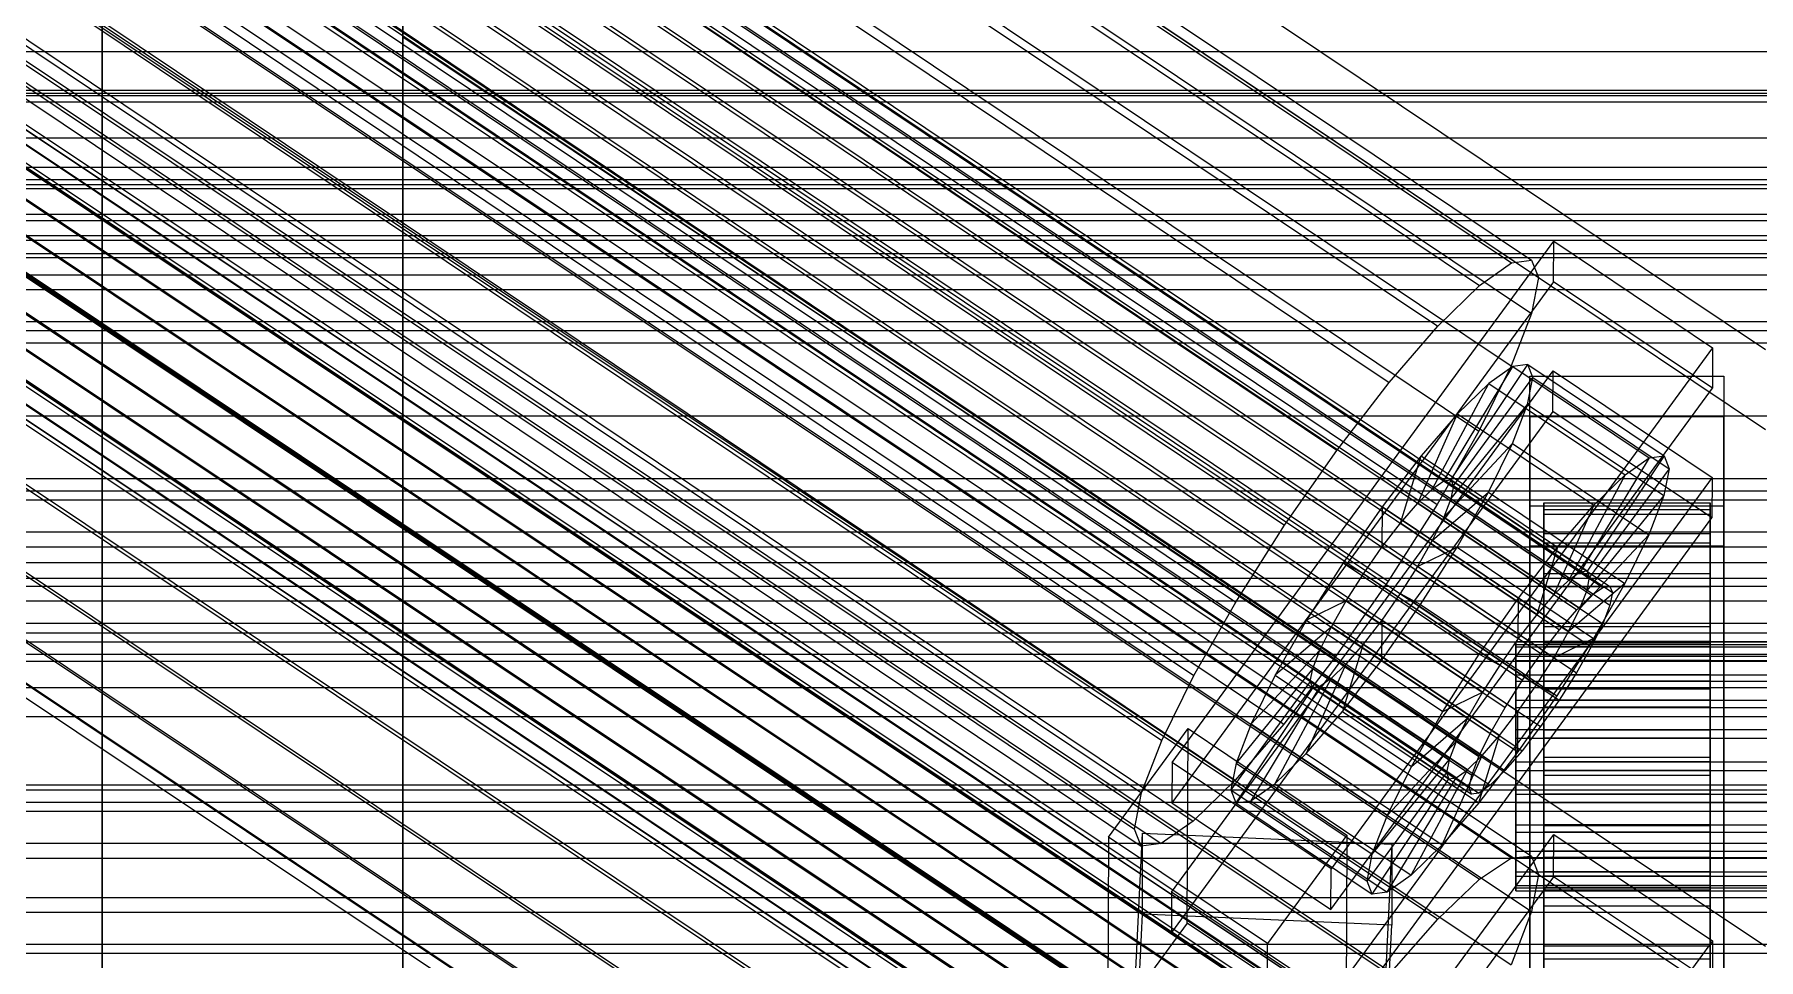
# Model space of a CAD drawing. Header units: millimetres. Extents: x -1970 to 59977, y -65068 to 6837.
# Drawn here: x -254.9 to -130.5, y -33137.5 to -33070.8 of the extents above; entities that cross this region are included whole.
import ezdxf

# ---------------------------------------------------------------- set-up
doc = ezdxf.new("R2010")
doc.units = ezdxf.units.MM
for name, color, linetype, lineweight in [('frontal_C01', 7, 'Continuous', 0), ('frontal_C02', 7, 'Continuous', 0), ('frontal_C03', 7, 'Continuous', 0), ('frontal_C03-dry', 7, 'Continuous', 0), ('frontal_secador', 7, 'Continuous', 0)]:
    doc.layers.add(name, color=color, linetype=linetype, lineweight=lineweight)

msp = doc.modelspace()

# ---------------------------------------------------------------- linework, layer by layer
at = {"layer": 'frontal_C01'}
for p, q in [((-250, -32681.31), (-250, -35586.788)), ((-250, -35591.549), (-250, -32686.07)), ((-228.298, -32889.321), (-228.298, -33070.972)), ((-228.298, -33076.691), (-228.298, -32895.04)), ((-332.629, -33007.163), (-148.32, -33130.162)), ((-331.181, -33007.049), (-146.872, -33130.047)), ((-330.692, -33008.374), (-146.383, -33131.373)), ((-334.938, -33008.711), (-150.629, -33131.709)), ((-355.53, -33010.899), (-141.731, -33153.577)), ((-355.017, -33010.858), (-141.218, -33153.536)), ((-331.197, -33011.051), (-146.887, -33134.049)), ((-356.348, -33011.447), (-142.549, -33154.125)), ((-355.022, -33012.276), (-141.224, -33154.954)), ((-354.844, -33011.328), (-141.045, -33154.006)), ((-337.95, -33011.586), (-153.641, -33134.584)), ((-357.415, -33012.466), (-143.617, -33155.144)), ((-355.541, -33013.638), (-141.742, -33156.316)), ((-358.659, -33013.885), (-144.861, -33156.563)), ((-146.196, -33158.287), (-359.995, -33015.609)), ((-356.363, -33015.321), (-142.565, -33157.999)), ((-341.461, -33015.592), (-157.152, -33138.591)), ((-332.659, -33014.895), (-148.35, -33137.893)), ((-357.434, -33017.211), (-143.635, -33159.888)), ((-361.332, -33017.52), (-147.533, -33160.197)), ((-362.578, -33019.487), (-148.779, -33162.164)), ((-358.68, -33019.178), (-144.881, -33161.855)), ((-334.981, -33019.645), (-150.672, -33142.643)), ((-360.017, -33021.088), (-146.218, -33163.766)), ((-160.922, -33143.455), (-345.231, -33020.457)), ((-363.648, -33021.376), (-149.85, -33164.054)), ((-364.471, -33023.059), (-150.672, -33165.737)), ((-361.352, -33022.812), (-147.554, -33165.49)), ((-364.989, -33024.421), (-151.191, -33167.099)), ((-362.596, -33024.231), (-148.798, -33166.909)), ((-365.168, -33025.369), (-151.369, -33168.047)), ((-364.995, -33025.839), (-151.196, -33168.517)), ((-364.482, -33025.798), (-150.683, -33168.476)), ((-363.664, -33025.25), (-149.865, -33167.928)), ((-349.002, -33025.849), (-164.693, -33148.847)), ((-338.003, -33024.977), (-153.694, -33147.975)), ((-341.52, -33030.528), (-157.211, -33153.526)), ((-352.519, -33031.4), (-168.21, -33154.398)), ((-345.291, -33035.92), (-160.982, -33158.918)), ((-355.541, -33036.732), (-171.232, -33159.73)), ((-349.061, -33040.784), (-164.752, -33163.782)), ((-357.863, -33041.482), (-173.554, -33164.48)), ((-359.326, -33045.326), (-175.016, -33168.324)), ((-352.572, -33044.791), (-168.263, -33167.789)), ((-359.83, -33048.002), (-175.521, -33171)), ((-355.584, -33047.666), (-171.275, -33170.664)), ((-359.341, -33049.328), (-175.032, -33172.326)), ((-357.893, -33049.213), (-173.584, -33172.212)), ((-130, -33136.571), (-228.298, -33070.972)), ((-228.298, -33070.972), (-228.298, -33367.669)), ((-228.298, -33070.972), (-228.298, -33076.691)), ((-228.298, -33373.387), (-228.298, -33076.691)), ((-228.298, -33076.691), (-130, -33142.29)), ((-172.809, -33165.937), (-145.277, -33128.493)), ((-145.289, -33131.537), (-145.277, -33128.493)), ((-145.277, -33128.493), (-133.809, -33136.146)), ((-150.629, -33131.709), (-148.32, -33130.162)), ((-148.32, -33130.162), (-146.872, -33130.047)), ((-146.872, -33130.047), (-146.383, -33131.373)), ((-145.289, -33131.537), (-172.821, -33168.98)), ((-153.641, -33134.584), (-150.629, -33131.709)), ((-146.383, -33131.373), (-146.887, -33134.049)), ((-133.821, -33139.19), (-145.289, -33131.537)), ((-146.887, -33134.049), (-148.35, -33137.893)), ((-157.152, -33138.591), (-153.641, -33134.584)), ((-133.809, -33136.146), (-161.341, -33173.59)), ((-133.809, -33136.146), (-133.821, -33139.19))]:
    msp.add_line(p, q, dxfattribs=at)
at = {"layer": 'frontal_C02'}
for p, q in [((-332.629, -32963.774), (-148.32, -33087.258)), ((-331.181, -32963.577), (-146.872, -33087.061)), ((-330.692, -32964.821), (-146.383, -33088.305)), ((-334.938, -32965.398), (-150.629, -33088.882)), ((-355.53, -32967.415), (-141.731, -33110.657)), ((-355.017, -32967.346), (-141.218, -33110.587)), ((-331.197, -32967.42), (-146.887, -33090.904)), ((-356.348, -32967.991), (-142.549, -33111.232)), ((-355.022, -32968.707), (-141.224, -33111.949)), ((-354.844, -32967.786), (-141.045, -33111.028)), ((-337.95, -32968.338), (-153.641, -33091.822)), ((-357.415, -32969.033), (-143.617, -33112.274)), ((-355.541, -32970.046), (-141.742, -33113.287)), ((-358.659, -32970.47), (-144.861, -33113.711)), ((-332.659, -32971.198), (-148.35, -33094.682)), ((-146.196, -33115.446), (-359.995, -32972.204)), ((-356.363, -32971.711), (-142.565, -33114.952)), ((-341.461, -32972.394), (-157.152, -33095.878)), ((-357.434, -32973.589), (-143.635, -33116.83)), ((-361.332, -32974.118), (-147.533, -33117.36)), ((-362.578, -32976.081), (-148.779, -33119.323)), ((-358.68, -32975.551), (-144.881, -33118.793)), ((-334.981, -32975.896), (-150.672, -33099.38)), ((-360.017, -32977.465), (-146.218, -33120.707)), ((-160.922, -33100.774), (-345.231, -32977.29)), ((-250, -32976.99), (-250, -35767.535)), ((-363.648, -32977.959), (-149.85, -33121.2)), ((-364.471, -32979.624), (-150.672, -33122.865)), ((-361.352, -32979.2), (-147.554, -33122.441)), ((-364.989, -32980.963), (-151.191, -33124.204)), ((-362.596, -32980.637), (-148.798, -33123.879)), ((-338.003, -32981.196), (-153.694, -33104.68)), ((-365.168, -32981.884), (-151.369, -33125.125)), ((-364.995, -32982.324), (-151.196, -33125.566)), ((-364.482, -32982.254), (-150.683, -33125.496)), ((-363.664, -32981.679), (-149.865, -33124.92)), ((-250, -35772.314), (-250, -32981.769)), ((-349.002, -32982.692), (-164.693, -33106.176)), ((-341.52, -32986.736), (-157.211, -33110.219)), ((-352.519, -32988.231), (-168.21, -33111.715)), ((-345.291, -32992.137), (-160.982, -33115.621)), ((-355.541, -32993.531), (-171.232, -33117.015)), ((-349.061, -32997.033), (-164.752, -33120.517)), ((-357.863, -32998.23), (-173.554, -33121.714)), ((-352.572, -33001.089), (-168.263, -33124.573)), ((-359.326, -33002.007), (-175.016, -33125.491)), ((-359.83, -33004.607), (-175.521, -33128.09)), ((-355.584, -33004.029), (-171.275, -33127.513)), ((-359.341, -33005.85), (-175.032, -33129.334)), ((-357.893, -33005.653), (-173.584, -33129.137)), ((-130, -33093.525), (-228.298, -33027.666)), ((-228.298, -33027.666), (-228.298, -33158.452)), ((-228.298, -33164.193), (-228.298, -33033.407)), ((-228.298, -33033.407), (-130, -33099.266)), ((-425, -33078.232), (425, -33078.232)), ((-172.809, -33123.286), (-145.277, -33085.693)), ((-145.289, -33088.616), (-145.277, -33085.693)), ((-145.277, -33085.693), (-133.809, -33093.377)), ((-150.629, -33088.882), (-148.32, -33087.258)), ((-148.32, -33087.258), (-146.872, -33087.061)), ((-146.872, -33087.061), (-146.383, -33088.305)), ((-145.289, -33088.616), (-172.821, -33126.209)), ((-153.641, -33091.822), (-150.629, -33088.882)), ((-146.383, -33088.305), (-146.887, -33090.904)), ((-133.821, -33096.299), (-145.289, -33088.616)), ((-157.152, -33095.878), (-153.641, -33091.822)), ((-146.887, -33090.904), (-148.35, -33094.682)), ((-133.809, -33093.377), (-161.341, -33130.97)), ((-133.809, -33093.377), (-133.821, -33096.299)), ((-172.847, -33132.639), (-145.315, -33095.046)), ((-153.199, -33102.973), (-148.226, -33094.729)), ((-152.686, -33102.904), (-147.143, -33094.582)), ((-152.513, -33103.344), (-146.777, -33095.512)), ((-148.35, -33094.682), (-150.672, -33099.38)), ((-148.226, -33094.729), (-149.953, -33095.944)), ((-147.143, -33094.582), (-148.226, -33094.729)), ((-148.226, -33094.729), (-138.396, -33101.315)), ((-147.155, -33097.457), (-146.777, -33095.512)), ((-147.143, -33094.582), (-137.313, -33101.168)), ((-146.777, -33095.512), (-147.143, -33094.582)), ((-147, -33098.346), (-147, -33095.423)), ((-147, -33095.423), (-133, -33095.423)), ((-147, -33141.327), (-147, -33095.423)), ((-146.777, -33095.512), (-136.948, -33102.098)), ((-145.327, -33097.968), (-145.315, -33095.046)), ((-145.315, -33095.046), (-133.847, -33102.729)), ((-133, -33095.423), (-133, -33098.346)), ((-133, -33095.423), (-133, -33141.327)), ((-161.353, -33133.892), (-133.821, -33096.299)), ((-160.922, -33100.774), (-157.152, -33095.878)), ((-154.017, -33103.549), (-149.953, -33095.944)), ((-149.953, -33095.944), (-152.207, -33098.143)), ((-149.953, -33095.944), (-140.123, -33102.53)), ((-145.327, -33097.968), (-172.859, -33135.561)), ((-155.085, -33104.591), (-152.207, -33098.143)), ((-152.207, -33098.143), (-154.833, -33101.178)), ((-152.692, -33104.265), (-147.155, -33097.457)), ((-152.207, -33098.143), (-142.377, -33104.729)), ((-148.249, -33100.282), (-147.155, -33097.457)), ((-147.155, -33097.457), (-137.325, -33104.042)), ((-133.859, -33105.652), (-145.327, -33097.968)), ((-150.672, -33099.38), (-153.694, -33104.68)), ((-133, -33098.346), (-147, -33098.346)), ((-147, -33098.346), (-147, -33144.25)), ((-133, -33144.25), (-133, -33098.346)), ((-153.21, -33105.604), (-148.249, -33100.282)), ((-149.985, -33103.797), (-148.249, -33100.282)), ((-148.249, -33100.282), (-138.419, -33106.868)), ((-164.693, -33106.176), (-160.922, -33100.774)), ((-154.833, -33101.178), (-157.653, -33104.84)), ((-156.329, -33106.028), (-154.833, -33101.178)), ((-154.833, -33101.178), (-145.003, -33107.763)), ((-138.396, -33101.315), (-143.369, -33109.559)), ((-137.313, -33101.168), (-142.856, -33109.489)), ((-140.123, -33102.53), (-138.396, -33101.315)), ((-138.396, -33101.315), (-137.313, -33101.168)), ((-137.313, -33101.168), (-136.948, -33102.098)), ((-133.847, -33102.729), (-161.379, -33140.322)), ((-154.017, -33103.549), (-153.199, -33102.973)), ((-153.199, -33102.973), (-152.686, -33102.904)), ((-143.369, -33109.559), (-153.199, -33102.973)), ((-142.856, -33109.489), (-152.686, -33102.904)), ((-152.686, -33102.904), (-152.513, -33103.344)), ((-140.123, -33102.53), (-144.188, -33110.135)), ((-136.948, -33102.098), (-142.683, -33109.93)), ((-142.377, -33104.729), (-140.123, -33102.53)), ((-136.948, -33102.098), (-137.325, -33104.042)), ((-133.847, -33102.729), (-133.859, -33105.652)), ((-155.085, -33104.591), (-154.017, -33103.549)), ((-154.033, -33107.269), (-149.985, -33103.797)), ((-144.188, -33110.135), (-154.017, -33103.549)), ((-152.692, -33104.265), (-153.21, -33105.604)), ((-152.513, -33103.344), (-152.692, -33104.265)), ((-142.862, -33110.851), (-152.692, -33104.265)), ((-142.683, -33109.93), (-152.513, -33103.344)), ((-152.246, -33107.762), (-149.985, -33103.797)), ((-149.985, -33103.797), (-140.156, -33110.383)), ((-137.325, -33104.042), (-142.862, -33110.851)), ((-137.325, -33104.042), (-138.419, -33106.868)), ((-161.391, -33143.245), (-133.859, -33105.652)), ((-157.653, -33104.84), (-160.474, -33108.88)), ((-157.653, -33104.84), (-157.665, -33107.762)), ((-147.823, -33111.426), (-157.653, -33104.84)), ((-153.694, -33104.68), (-157.211, -33110.219)), ((-156.329, -33106.028), (-155.085, -33104.591)), ((-145.255, -33111.176), (-155.085, -33104.591)), ((-153.21, -33105.604), (-154.033, -33107.269)), ((-143.38, -33112.19), (-153.21, -33105.604)), ((-147, -33107.698), (-147, -33104.776)), ((-147, -33104.776), (-133, -33104.776)), ((-147, -33150.68), (-147, -33104.776)), ((-146, -33114.562), (-146, -33104.568)), ((-146, -33104.568), (-146, -33105.044)), ((-146, -33104.568), (-134, -33104.568)), ((-146, -33105.386), (-146, -33104.568)), ((-146, -33114.787), (-146, -33105.044)), ((-146, -33105.044), (-146, -33106.782)), ((-146, -33105.044), (-134, -33105.044)), ((-146, -33114.95), (-146, -33105.386)), ((-146, -33105.386), (-134, -33105.386)), ((-146, -33107.443), (-146, -33105.386)), ((-142.377, -33104.729), (-145.255, -33111.176)), ((-145.003, -33107.763), (-142.377, -33104.729)), ((-134, -33105.044), (-134, -33104.568)), ((-134, -33104.568), (-134, -33114.562)), ((-134, -33104.568), (-134, -33105.386)), ((-134, -33106.782), (-134, -33105.044)), ((-134, -33105.044), (-134, -33114.787)), ((-134, -33105.386), (-134, -33114.95)), ((-134, -33105.386), (-134, -33107.443)), ((-133, -33104.776), (-133, -33107.698)), ((-133, -33104.776), (-133, -33150.68)), ((-168.21, -33111.715), (-164.693, -33106.176)), ((-157.665, -33107.762), (-156.329, -33106.028)), ((-146.499, -33112.614), (-156.329, -33106.028)), ((-146, -33115.611), (-146, -33106.782)), ((-146, -33106.782), (-146, -33109.662)), ((-146, -33106.782), (-134, -33106.782)), ((-138.419, -33106.868), (-143.38, -33112.19)), ((-138.419, -33106.868), (-140.156, -33110.383)), ((-134, -33109.662), (-134, -33106.782)), ((-134, -33106.782), (-134, -33115.611)), ((-159.001, -33109.676), (-157.665, -33107.762)), ((-157.665, -33107.762), (-147.835, -33114.348)), ((-154.033, -33107.269), (-155.103, -33109.146)), ((-155.103, -33109.146), (-152.246, -33107.762)), ((-154.877, -33111.905), (-152.246, -33107.762)), ((-144.203, -33113.854), (-154.033, -33107.269)), ((-152.246, -33107.762), (-142.416, -33114.347)), ((-147.823, -33111.426), (-145.003, -33107.763)), ((-133, -33107.698), (-147, -33107.698)), ((-147, -33107.698), (-147, -33153.603)), ((-145.003, -33107.763), (-146.499, -33112.614)), ((-146, -33115.924), (-146, -33107.443)), ((-146, -33107.443), (-134, -33107.443)), ((-146, -33110.597), (-146, -33107.443)), ((-134, -33107.443), (-134, -33115.924)), ((-134, -33107.443), (-134, -33110.597)), ((-133, -33153.603), (-133, -33107.698)), ((-160.474, -33108.88), (-163.105, -33113.024)), ((-159.001, -33109.676), (-160.474, -33108.88)), ((-160.474, -33108.88), (-150.644, -33115.466)), ((-155.103, -33109.146), (-156.35, -33111.109)), ((-145.274, -33115.732), (-155.103, -33109.146)), ((-157.211, -33110.219), (-160.982, -33115.621)), ((-160.247, -33111.639), (-159.001, -33109.676)), ((-149.171, -33116.262), (-159.001, -33109.676)), ((-146, -33116.975), (-146, -33109.662)), ((-146, -33109.662), (-146, -33113.49)), ((-146, -33109.662), (-134, -33109.662)), ((-146, -33117.418), (-146, -33110.597)), ((-146, -33110.597), (-134, -33110.597)), ((-146, -33114.635), (-146, -33110.597)), ((-144.188, -33110.135), (-145.255, -33111.176)), ((-140.156, -33110.383), (-144.203, -33113.854)), ((-143.369, -33109.559), (-144.188, -33110.135)), ((-142.856, -33109.489), (-143.369, -33109.559)), ((-142.862, -33110.851), (-142.683, -33109.93)), ((-142.683, -33109.93), (-142.856, -33109.489)), ((-140.156, -33110.383), (-142.416, -33114.347)), ((-141.731, -33110.657), (-141.218, -33110.587)), ((-141.218, -33110.587), (-141.045, -33111.028)), ((-134, -33113.49), (-134, -33109.662)), ((-134, -33109.662), (-134, -33116.975)), ((-134, -33110.597), (-134, -33117.418)), ((-134, -33110.597), (-134, -33114.635)), ((-171.232, -33117.015), (-168.21, -33111.715)), ((-160.247, -33111.639), (-163.105, -33113.024)), ((-161.318, -33113.517), (-160.247, -33111.639)), ((-150.417, -33118.225), (-160.247, -33111.639)), ((-156.35, -33111.109), (-157.686, -33113.023)), ((-156.35, -33111.109), (-154.877, -33111.905)), ((-146.52, -33117.695), (-156.35, -33111.109)), ((-150.644, -33115.466), (-147.823, -33111.426)), ((-147.835, -33114.348), (-147.823, -33111.426)), ((-145.255, -33111.176), (-146.499, -33112.614)), ((-143.617, -33112.274), (-142.549, -33111.232)), ((-143.38, -33112.19), (-142.862, -33110.851)), ((-142.549, -33111.232), (-141.731, -33110.657)), ((-141.045, -33111.028), (-141.224, -33111.949)), ((-163.105, -33113.024), (-165.365, -33116.988)), ((-163.105, -33113.024), (-153.275, -33119.61)), ((-157.686, -33113.023), (-159.022, -33114.758)), ((-157.698, -33115.946), (-154.877, -33111.905)), ((-157.686, -33113.023), (-157.698, -33115.946)), ((-147.856, -33119.609), (-157.686, -33113.023)), ((-154.877, -33111.905), (-145.047, -33118.491)), ((-146.499, -33112.614), (-147.835, -33114.348)), ((-144.861, -33113.711), (-143.617, -33112.274)), ((-144.203, -33113.854), (-143.38, -33112.19)), ((-141.224, -33111.949), (-141.742, -33113.287)), ((-450, -33113.242), (450, -33113.242)), ((-161.318, -33113.517), (-165.365, -33116.988)), ((-162.14, -33115.182), (-161.318, -33113.517)), ((-151.488, -33120.103), (-161.318, -33113.517)), ((-147.835, -33114.348), (-149.171, -33116.262)), ((-146.196, -33115.446), (-144.861, -33113.711)), ((-146, -33118.788), (-146, -33113.49)), ((-146, -33113.49), (-146, -33118.004)), ((-146, -33113.49), (-134, -33113.49)), ((-145.274, -33115.732), (-144.203, -33113.854)), ((-142.416, -33114.347), (-145.274, -33115.732)), ((-142.416, -33114.347), (-145.047, -33118.491)), ((-141.742, -33113.287), (-142.565, -33114.952)), ((-134, -33118.004), (-134, -33113.49)), ((-134, -33113.49), (-134, -33118.788)), ((-162.14, -33115.182), (-167.102, -33120.503)), ((-160.982, -33115.621), (-164.752, -33120.517)), ((-162.659, -33116.521), (-162.14, -33115.182)), ((-152.311, -33121.768), (-162.14, -33115.182)), ((-159.022, -33114.758), (-160.518, -33119.608)), ((-159.022, -33114.758), (-160.266, -33116.195)), ((-149.192, -33121.344), (-159.022, -33114.758)), ((-153.275, -33119.61), (-150.644, -33115.466)), ((-150.644, -33115.466), (-149.171, -33116.262)), ((-148, -33114.95), (-148, -33114.562)), ((-148, -33114.562), (-148, -33114.787)), ((-148, -33114.562), (148, -33114.562)), ((-148, -33114.787), (-148, -33115.611)), ((-148, -33114.787), (148, -33114.787)), ((-148, -33115.924), (-148, -33114.95)), ((-148, -33114.95), (148, -33114.95)), ((-148, -33115.611), (-148, -33116.975)), ((-148, -33115.611), (148, -33115.611)), ((-147.533, -33117.36), (-146.196, -33115.446)), ((-146, -33114.787), (-146, -33114.562)), ((-134, -33114.562), (-146, -33114.562)), ((-146, -33114.562), (-146, -33114.95)), ((-146, -33119.33), (-146, -33114.635)), ((-146, -33114.635), (-134, -33114.635)), ((-146, -33119.28), (-146, -33114.635)), ((-146, -33115.611), (-146, -33114.787)), ((-134, -33114.787), (-146, -33114.787)), ((-134, -33114.95), (-146, -33114.95)), ((-146, -33114.95), (-146, -33115.924)), ((-146, -33116.975), (-146, -33115.611)), ((-134, -33115.611), (-146, -33115.611)), ((-142.565, -33114.952), (-143.635, -33116.83)), ((-134, -33114.562), (-134, -33114.787)), ((-134, -33114.95), (-134, -33114.562)), ((-134, -33114.635), (-134, -33119.33)), ((-134, -33114.635), (-134, -33119.28)), ((-134, -33114.787), (-134, -33115.611)), ((-134, -33115.924), (-134, -33114.95)), ((-134, -33115.611), (-134, -33116.975)), ((-162.659, -33116.521), (-168.196, -33123.329)), ((-160.266, -33116.195), (-163.144, -33122.642)), ((-162.837, -33117.442), (-162.659, -33116.521)), ((-152.829, -33123.106), (-162.659, -33116.521)), ((-160.266, -33116.195), (-161.333, -33117.237)), ((-160.518, -33119.608), (-157.698, -33115.946)), ((-150.436, -33122.781), (-160.266, -33116.195)), ((-157.698, -33115.946), (-147.868, -33122.532)), ((-149.171, -33116.262), (-150.417, -33118.225)), ((-148, -33117.418), (-148, -33115.924)), ((-148, -33115.924), (148, -33115.924)), ((-146.52, -33117.695), (-145.274, -33115.732)), ((-134, -33115.924), (-146, -33115.924)), ((-146, -33115.924), (-146, -33117.418)), ((-143.635, -33116.83), (-144.881, -33118.793)), ((-134, -33117.418), (-134, -33115.924)), ((-173.554, -33121.714), (-171.232, -33117.015)), ((-162.837, -33117.442), (-168.573, -33125.273)), ((-162.664, -33117.882), (-168.208, -33126.204)), ((-162.151, -33117.812), (-167.125, -33126.056)), ((-165.365, -33116.988), (-167.102, -33120.503)), ((-161.333, -33117.237), (-165.397, -33124.842)), ((-165.365, -33116.988), (-155.535, -33123.574)), ((-162.664, -33117.882), (-162.837, -33117.442)), ((-153.008, -33124.027), (-162.837, -33117.442)), ((-162.151, -33117.812), (-162.664, -33117.882)), ((-152.835, -33124.468), (-162.664, -33117.882)), ((-161.333, -33117.237), (-162.151, -33117.812)), ((-152.321, -33124.398), (-162.151, -33117.812)), ((-151.503, -33123.823), (-161.333, -33117.237)), ((-148.779, -33119.323), (-147.533, -33117.36)), ((-148, -33116.975), (-148, -33118.788)), ((-148, -33116.975), (148, -33116.975)), ((-148, -33119.33), (-148, -33117.418)), ((-148, -33117.418), (148, -33117.418)), ((-147.856, -33119.609), (-146.52, -33117.695)), ((-145.047, -33118.491), (-146.52, -33117.695)), ((-146, -33118.788), (-146, -33116.975)), ((-134, -33116.975), (-146, -33116.975)), ((-134, -33117.418), (-146, -33117.418)), ((-146, -33117.418), (-146, -33119.33)), ((-146, -33118.004), (-146, -33120.926)), ((-134, -33118.004), (-146, -33118.004)), ((-146, -33118.004), (-146, -33122.896)), ((-134, -33116.975), (-134, -33118.788)), ((-134, -33119.33), (-134, -33117.418)), ((-134, -33120.926), (-134, -33118.004)), ((-134, -33122.896), (-134, -33118.004)), ((-153.275, -33119.61), (-150.417, -33118.225)), ((-150.417, -33118.225), (-151.488, -33120.103)), ((-149.85, -33121.2), (-148.779, -33119.323)), ((-148, -33118.788), (-148, -33120.926)), ((-148, -33118.788), (148, -33118.788)), ((-148, -33121.531), (-148, -33119.33)), ((-148, -33119.33), (148, -33119.33)), ((-145.047, -33118.491), (-147.868, -33122.532)), ((-144.881, -33118.793), (-146.218, -33120.707)), ((-146, -33120.926), (-146, -33118.788)), ((-134, -33118.788), (-146, -33118.788)), ((-146, -33121.531), (-146, -33119.28)), ((-146, -33119.28), (-134, -33119.28)), ((-146, -33124.218), (-146, -33119.28)), ((-134, -33119.33), (-146, -33119.33)), ((-146, -33119.33), (-146, -33121.531)), ((-134, -33118.788), (-134, -33120.926)), ((-134, -33119.28), (-134, -33121.531)), ((-134, -33119.28), (-134, -33124.218)), ((-134, -33121.531), (-134, -33119.33)), ((-164.752, -33120.517), (-168.263, -33124.573)), ((-167.102, -33120.503), (-168.196, -33123.329)), ((-167.102, -33120.503), (-157.272, -33127.089)), ((-163.144, -33122.642), (-160.518, -33119.608)), ((-160.518, -33119.608), (-150.688, -33126.194)), ((-155.535, -33123.574), (-153.275, -33119.61)), ((-155.535, -33123.574), (-151.488, -33120.103)), ((-151.488, -33120.103), (-152.311, -33121.768)), ((-149.192, -33121.344), (-147.856, -33119.609)), ((-147.868, -33122.532), (-147.856, -33119.609)), ((-177.394, -33128.675), (-171.658, -33120.843)), ((-175.016, -33125.491), (-173.554, -33121.714)), ((-171.715, -33134.872), (-171.658, -33120.843)), ((-171.658, -33120.843), (-160.19, -33128.526)), ((-157.272, -33127.089), (-152.311, -33121.768)), ((-152.311, -33121.768), (-152.829, -33123.106)), ((-150.688, -33126.194), (-149.192, -33121.344)), ((-150.672, -33122.865), (-149.85, -33121.2)), ((-150.436, -33122.781), (-149.192, -33121.344)), ((-148, -33120.926), (-148, -33123.243)), ((148, -33120.926), (-148, -33120.926)), ((-148, -33123.87), (-148, -33121.531)), ((-148, -33121.531), (148, -33121.531)), ((-146.218, -33120.707), (-147.554, -33122.441)), ((-146, -33120.926), (-134, -33120.926)), ((-146, -33123.243), (-146, -33120.926)), ((-134, -33121.531), (-146, -33121.531)), ((-146, -33121.531), (-146, -33123.87)), ((-134, -33120.926), (-134, -33123.243)), ((-134, -33123.87), (-134, -33121.531)), ((-165.397, -33124.842), (-163.144, -33122.642)), ((-163.144, -33122.642), (-153.314, -33129.228)), ((-153.314, -33129.228), (-150.436, -33122.781)), ((-151.503, -33123.823), (-150.436, -33122.781)), ((-151.191, -33124.204), (-150.672, -33122.865)), ((-147.868, -33122.532), (-150.688, -33126.194)), ((-147.554, -33122.441), (-148.798, -33123.879)), ((-146, -33123.243), (-146, -33122.896)), ((-146, -33122.896), (-146, -33127.833)), ((-146, -33122.896), (-134, -33122.896)), ((-134, -33127.833), (-134, -33122.896)), ((-134, -33122.896), (-134, -33123.243)), ((-172.809, -33123.286), (-172.821, -33126.209)), ((-161.341, -33130.97), (-172.809, -33123.286)), ((-168.196, -33123.329), (-168.573, -33125.273)), ((-168.196, -33123.329), (-158.366, -33129.915)), ((-158.743, -33131.859), (-153.008, -33124.027)), ((-158.366, -33129.915), (-152.829, -33123.106)), ((-157.272, -33127.089), (-155.535, -33123.574)), ((-155.567, -33131.427), (-151.503, -33123.823)), ((-152.829, -33123.106), (-153.008, -33124.027)), ((-153.008, -33124.027), (-152.835, -33124.468)), ((-152.321, -33124.398), (-151.503, -33123.823)), ((-151.369, -33125.125), (-151.191, -33124.204)), ((-148.798, -33123.879), (-149.865, -33124.92)), ((-148, -33123.243), (-148, -33125.582)), ((-148, -33123.243), (148, -33123.243)), ((-148, -33126.187), (-148, -33123.87)), ((-148, -33123.87), (148, -33123.87)), ((-146, -33125.582), (-146, -33123.243)), ((-134, -33123.243), (-146, -33123.243)), ((-146, -33123.87), (-146, -33124.218)), ((-134, -33123.87), (-146, -33123.87)), ((-146, -33123.87), (-146, -33126.187)), ((-146, -33124.218), (-134, -33124.218)), ((-146, -33129.11), (-146, -33124.218)), ((-134, -33123.243), (-134, -33125.582)), ((-134, -33124.218), (-134, -33123.87)), ((-134, -33126.187), (-134, -33123.87)), ((-134, -33124.218), (-134, -33129.11)), ((450, -33124.933), (-450, -33124.933)), ((-175.521, -33128.09), (-175.016, -33125.491)), ((-168.263, -33124.573), (-171.275, -33127.513)), ((-168.573, -33125.273), (-168.208, -33126.204)), ((-168.573, -33125.273), (-158.743, -33131.859)), ((-167.125, -33126.056), (-165.397, -33124.842)), ((-165.397, -33124.842), (-155.567, -33131.427)), ((-158.378, -33132.789), (-152.835, -33124.468)), ((-157.295, -33132.642), (-152.321, -33124.398)), ((-152.835, -33124.468), (-152.321, -33124.398)), ((-151.196, -33125.566), (-151.369, -33125.125)), ((-150.683, -33125.496), (-151.196, -33125.566)), ((-149.865, -33124.92), (-150.683, -33125.496)), ((-172.821, -33126.209), (-161.353, -33133.892)), ((-168.208, -33126.204), (-167.125, -33126.056)), ((-168.208, -33126.204), (-158.378, -33132.789)), ((-167.125, -33126.056), (-157.295, -33132.642)), ((-150.688, -33126.194), (-153.314, -33129.228)), ((-148, -33125.582), (-148, -33127.783)), ((-148, -33125.582), (148, -33125.582)), ((-148, -33128.325), (-148, -33126.187)), ((-148, -33126.187), (148, -33126.187)), ((-146, -33127.783), (-146, -33125.582)), ((-146, -33125.582), (-146, -33127.833)), ((-134, -33125.582), (-146, -33125.582)), ((-146, -33126.187), (-146, -33129.11)), ((-134, -33126.187), (-146, -33126.187)), ((-146, -33126.187), (-146, -33128.325)), ((-134, -33127.833), (-134, -33125.582)), ((-134, -33125.582), (-134, -33127.783)), ((-134, -33129.11), (-134, -33126.187)), ((-134, -33128.325), (-134, -33126.187)), ((-171.275, -33127.513), (-173.584, -33129.137)), ((-158.366, -33129.915), (-157.272, -33127.089)), ((-148, -33127.783), (-148, -33129.695)), ((-148, -33127.783), (148, -33127.783)), ((-146, -33129.695), (-146, -33127.783)), ((-146, -33127.783), (-146, -33132.478)), ((-134, -33127.783), (-146, -33127.783)), ((-146, -33127.833), (-146, -33132.478)), ((-146, -33127.833), (-134, -33127.833)), ((-134, -33132.478), (-134, -33127.783)), ((-134, -33127.783), (-134, -33129.695)), ((-134, -33132.478), (-134, -33127.833)), ((-177.811, -33187.756), (-174.943, -33128.379)), ((-177.394, -33128.675), (-177.451, -33142.704)), ((-165.926, -33136.358), (-177.394, -33128.675)), ((-175.032, -33129.334), (-175.521, -33128.09)), ((-173.584, -33129.137), (-175.032, -33129.334)), ((-174.943, -33134.225), (-174.943, -33128.379)), ((-174.943, -33128.379), (-156.962, -33129.173)), ((-160.19, -33128.526), (-165.926, -33136.358)), ((-160.19, -33128.526), (-160.247, -33142.555)), ((-156.962, -33129.173), (-159.83, -33188.55)), ((-156.962, -33129.173), (-156.962, -33135.019)), ((-153.314, -33129.228), (-155.567, -33131.427)), ((-148, -33130.138), (-148, -33128.325)), ((-148, -33128.325), (148, -33128.325)), ((-146, -33128.325), (-146, -33133.623)), ((-134, -33128.325), (-146, -33128.325)), ((-146, -33128.325), (-146, -33130.138)), ((-146, -33129.11), (-134, -33129.11)), ((-146, -33133.623), (-146, -33129.11)), ((-134, -33133.623), (-134, -33128.325)), ((-134, -33130.138), (-134, -33128.325)), ((-134, -33129.11), (-134, -33133.623)), ((-158.743, -33131.859), (-158.366, -33129.915)), ((-148, -33129.695), (-148, -33131.19)), ((-148, -33129.695), (148, -33129.695)), ((-148, -33131.503), (-148, -33130.138)), ((-148, -33130.138), (148, -33130.138)), ((-146, -33131.19), (-146, -33129.695)), ((-146, -33129.695), (-146, -33136.516)), ((-134, -33129.695), (-146, -33129.695)), ((-146, -33130.138), (-146, -33137.451)), ((-134, -33130.138), (-146, -33130.138)), ((-146, -33130.138), (-146, -33131.503)), ((-134, -33136.516), (-134, -33129.695)), ((-134, -33129.695), (-134, -33131.19)), ((-134, -33137.451), (-134, -33130.138)), ((-134, -33131.503), (-134, -33130.138)), ((-161.353, -33133.892), (-161.341, -33130.97)), ((-155.567, -33131.427), (-157.295, -33132.642)), ((-148, -33131.19), (-148, -33132.164)), ((-148, -33131.19), (148, -33131.19)), ((-148, -33132.326), (-148, -33131.503)), ((-148, -33131.503), (148, -33131.503)), ((-146, -33132.164), (-146, -33131.19)), ((-146, -33131.19), (-146, -33139.671)), ((-134, -33131.19), (-146, -33131.19)), ((-146, -33131.503), (-146, -33140.332)), ((-134, -33131.503), (-146, -33131.503)), ((-146, -33131.503), (-146, -33132.326)), ((-134, -33139.671), (-134, -33131.19)), ((-134, -33131.19), (-134, -33132.164)), ((-134, -33140.332), (-134, -33131.503)), ((-134, -33132.326), (-134, -33131.503)), ((-172.847, -33132.639), (-172.859, -33135.561)), ((-161.379, -33140.322), (-172.847, -33132.639)), ((-158.378, -33132.789), (-158.743, -33131.859)), ((-157.295, -33132.642), (-158.378, -33132.789)), ((-148, -33132.164), (-148, -33132.551)), ((-148, -33132.164), (148, -33132.164)), ((-148, -33132.551), (-148, -33132.326)), ((-148, -33132.326), (148, -33132.326)), ((-148, -33132.551), (148, -33132.551)), ((-146, -33132.551), (-146, -33132.164)), ((-146, -33132.164), (-146, -33141.727)), ((-134, -33132.164), (-146, -33132.164)), ((-146, -33132.326), (-146, -33142.069)), ((-134, -33132.326), (-146, -33132.326)), ((-146, -33132.326), (-146, -33132.551)), ((-146, -33132.478), (-146, -33136.516)), ((-146, -33132.478), (-134, -33132.478)), ((-146, -33132.551), (-146, -33142.545)), ((-134, -33132.551), (-146, -33132.551)), ((-134, -33141.727), (-134, -33132.164)), ((-134, -33132.164), (-134, -33132.551)), ((-134, -33142.069), (-134, -33132.326)), ((-134, -33132.551), (-134, -33132.326)), ((-134, -33136.516), (-134, -33132.478)), ((-134, -33142.545), (-134, -33132.551)), ((-177.811, -33193.602), (-174.943, -33134.225)), ((-156.962, -33135.019), (-174.943, -33134.225)), ((-146, -33133.623), (-134, -33133.623)), ((-146, -33137.451), (-146, -33133.623)), ((-134, -33133.623), (-134, -33137.451)), ((-171.715, -33134.872), (-177.451, -33142.704)), ((-160.247, -33142.555), (-171.715, -33134.872)), ((-159.83, -33194.396), (-156.962, -33135.019)), ((-172.859, -33135.561), (-161.391, -33143.245)), ((-165.983, -33150.387), (-165.926, -33136.358)), ((-146, -33136.516), (-146, -33139.671)), ((-146, -33136.516), (-134, -33136.516)), ((-134, -33139.671), (-134, -33136.516)), ((-146, -33137.451), (-134, -33137.451)), ((-146, -33140.332), (-146, -33137.451)), ((-134, -33137.451), (-134, -33140.332))]:
    msp.add_line(p, q, dxfattribs=at)
at = {"layer": 'frontal_C03'}
for p, q in [((-1500, -33074.787), (1500, -33074.787)), ((-1500, -33075.187), (1500, -33075.187)), ((1250, -33080.381), (-1250, -33080.381)), ((1250, -33081.262), (-1250, -33081.262)), ((1250, -33081.915), (-1250, -33081.915)), ((1500, -33083.77), (-1500, -33083.77)), ((1250, -33084.223), (-1250, -33084.223)), ((-1250, -33085.28), (1250, -33085.28)), ((1500, -33086.595), (-1500, -33086.595)), ((1500, -33086.88), (-1500, -33086.88)), ((1250, -33088.132), (-1250, -33088.132)), ((1250, -33089.19), (-1250, -33089.19)), ((1250, -33091.497), (-1250, -33091.497)), ((1250, -33092.151), (-1250, -33092.151)), ((1250, -33093.032), (-1250, -33093.032)), ((-1500, -33098.289), (1500, -33098.289)), ((1250, -33102.838), (-1250, -33102.838)), ((1250, -33103.72), (-1250, -33103.72)), ((1250, -33104.373), (-1250, -33104.373)), ((1250, -33106.68), (-1250, -33106.68)), ((-1250, -33107.738), (1250, -33107.738)), ((1500, -33108.893), (-1500, -33108.893)), ((1250, -33110.59), (-1250, -33110.59)), ((1250, -33111.647), (-1250, -33111.647)), ((1250, -33113.955), (-1250, -33113.955)), ((1250, -33114.608), (-1250, -33114.608)), ((1250, -33115.49), (-1250, -33115.49)), ((-1500, -33117.876), (1500, -33117.876)), ((1250, -33125.296), (-1250, -33125.296)), ((1250, -33126.177), (-1250, -33126.177)), ((1250, -33126.831), (-1250, -33126.831)), ((1250, -33129.138), (-1250, -33129.138)), ((-1250, -33130.195), (1250, -33130.195)), ((1250, -33133.048), (-1250, -33133.048)), ((1250, -33134.105), (-1250, -33134.105)), ((1250, -33136.412), (-1250, -33136.412)), ((1250, -33137.066), (-1250, -33137.066))]:
    msp.add_line(p, q, dxfattribs=at)
at = {"layer": 'frontal_C03-dry'}
for p, q in [((-1250, -33075.625), (1250, -33075.625)), ((1250, -33081.625), (-1250, -33081.625)), ((1250, -33085.625), (-1250, -33085.625)), ((-1250, -33110), (1250, -33110)), ((1250, -33116), (-1250, -33116)), ((1250, -33120), (-1250, -33120))]:
    msp.add_line(p, q, dxfattribs=at)
at = {"layer": 'frontal_secador'}
for p, q in [((-1265, -33072), (1265, -33072)), ((-1400, -33075), (1400, -33075)), ((-1265, -33075), (1265, -33075))]:
    msp.add_line(p, q, dxfattribs=at)

doc.saveas('drawing.dxf')
